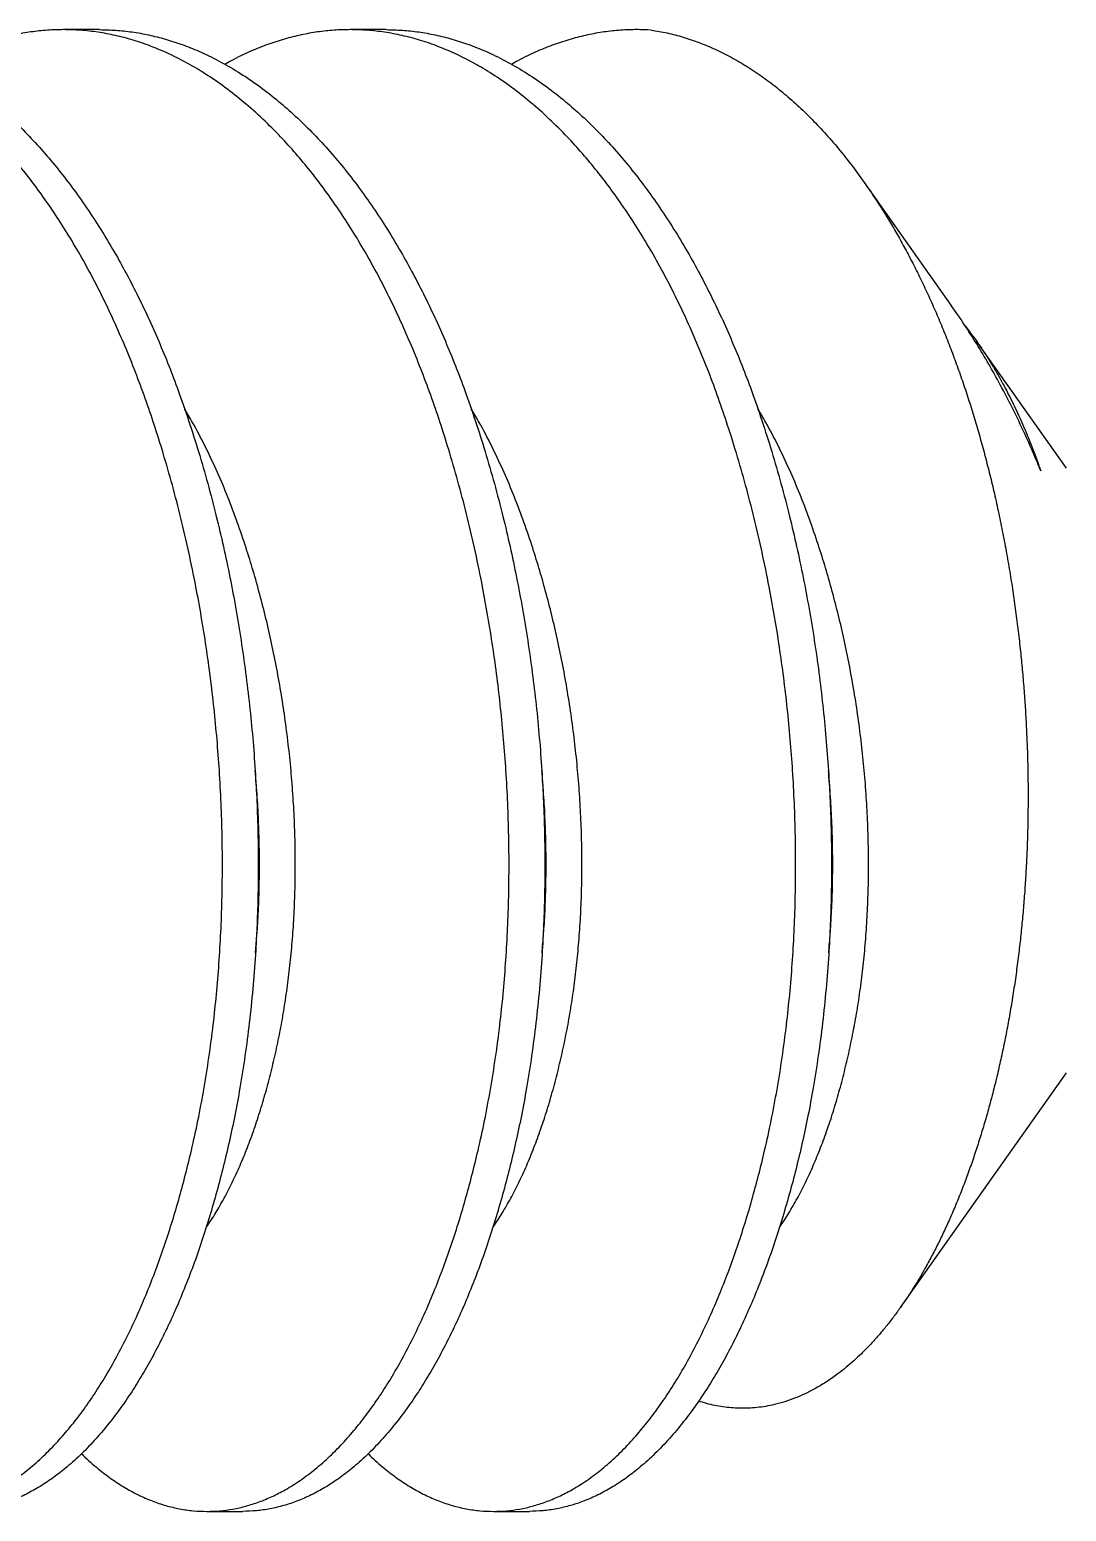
# Model space of a CAD drawing. Header units: inches. Extents: x 0.04 to 1.76, y 0.04 to 1.35.
# Drawn here: x 1.6554 to 1.6945, y 1.1986 to 1.2546 of the extents above; entities that cross this region are included whole.
import ezdxf

# ---------------------------------------------------------------- set-up
doc = ezdxf.new("R2010")
doc.units = ezdxf.units.IN
doc.header["$LTSCALE"] = 0.16341
doc.header["$MEASUREMENT"] = 0
doc.linetypes.add('SLD-Solid', pattern=[0])

msp = doc.modelspace()

# ---------------------------------------------------------------- linework, layer by layer
at = {"color": 7, "linetype": 'SLD-Solid', "lineweight": 25}
for p, q in [((1.6579943361, 1.2545854325), (1.6566412144, 1.2545854325)), ((1.6688193236, 1.2545854325), (1.6674661973, 1.2545854325)), ((1.678345307, 1.2545854325), (1.6782911893, 1.2545854325)), ((1.6901609907, 1.2441681978), (1.68685662, 1.2488412821)), ((1.694510629, 1.2380168916), (1.6911153288, 1.2428185707)), ((1.6882419382, 1.2062904212), (1.694510629, 1.2151556866)), ((1.6620537104, 1.1985871457), (1.6634068275, 1.1985871457)), ((1.6728786933, 1.1985871457), (1.6742318196, 1.1985871457))]:
    msp.add_line(p, q, dxfattribs=at)
at = {"color": 7, "linetype": 'SLD-Solid', "lineweight": 25, "flags": 128}
for points in [[(1.6788255101, 1.2545689561), (1.6784734883, 1.2545842592), (1.678345307, 1.2545854325)], [(1.6855251444, 1.2265862891), (1.6855251444, 1.2265862891)]]:
    msp.add_lwpolyline(points, dxfattribs=at)
at = {"color": 7, "linetype": 'SLD-Solid', "lineweight": 25}
for points, knots in [([(1.646492790056372, 1.200765991172068), (1.646513683821723, 1.200744387742527), (1.646706794057428, 1.200544718448809), (1.647079710873893, 1.200226126059066), (1.64760327106042, 1.199820462088023), (1.648114744213875, 1.19948700798017), (1.648630319556938, 1.199205695524935), (1.649149376121896, 1.198977340713152), (1.649670119057107, 1.198801313777408), (1.650191046857626, 1.198676976158089), (1.65071061400258, 1.198603341154418), (1.651220141682324, 1.198579508267601), (1.651720764426231, 1.198601752801866), (1.65221419251261, 1.198668135572974), (1.652708987674876, 1.198780180020373), (1.653203849891582, 1.198938754153852), (1.653697455669072, 1.199144506229217), (1.654219368206813, 1.199413781946544), (1.65476598674413, 1.199757118100269), (1.655332042409704, 1.200183711549452), (1.655888208923995, 1.200675821669721), (1.656411624161708, 1.201211119053202), (1.656903547465793, 1.201781543728519), (1.657365208404007, 1.202380156573654), (1.657813008251779, 1.203025838237221), (1.658245699398132, 1.203716631023493), (1.658662113312668, 1.204450322033298), (1.659061175774185, 1.2052244750197), (1.659441926357895, 1.2060364435106), (1.659797306322193, 1.206868884673602), (1.660128055549383, 1.207717565414395), (1.660434850048158, 1.208578496142384), (1.660722779696729, 1.209463003872218), (1.660991528377979, 1.210368340101662), (1.661240898749229, 1.211291732046439), (1.66148521921705, 1.212289056758275), (1.66172140346608, 1.213368279000973), (1.661941756257515, 1.214538425266759), (1.662134663413968, 1.215747346646036), (1.662292429747534, 1.21694650758026), (1.662417764060249, 1.218130255199342), (1.662513281127344, 1.219293252143433), (1.662582935386198, 1.220476711542244), (1.662626077086119, 1.221677528858828), (1.662642259743492, 1.222892432880226), (1.662631138345922, 1.22411802184134), (1.662592577471455, 1.225350790996746), (1.662527636459971, 1.226566642399338), (1.662438042206999, 1.227762149745965), (1.662325569989225, 1.228934117189933), (1.662189090219849, 1.230099912596013), (1.662029099497847, 1.231256515013492), (1.661846271993138, 1.23240099388874), (1.661629324400201, 1.23359647468516), (1.661374466589485, 1.234837147983025), (1.661077746946087, 1.236116510218381), (1.660754733999115, 1.237363346436617), (1.660419248103687, 1.238532475868765), (1.660076050439799, 1.239624050525537), (1.659728932495162, 1.240643486862334), (1.659360539930026, 1.24163892889676), (1.658967284904174, 1.242614726520011), (1.658548626662045, 1.243571214061969), (1.658104942745648, 1.244505114440438), (1.657636926722511, 1.245413228889486), (1.657153309619505, 1.246278168528667), (1.656656490209604, 1.247098376029299), (1.656148950775618, 1.247872698346439), (1.655623063361161, 1.248613078786563), (1.655080023462126, 1.249317222558159), (1.654521114457604, 1.249982995659453), (1.653914983599133, 1.250644154908659), (1.653259189435246, 1.251291381193164), (1.652551325020677, 1.251913739126983), (1.651830488529745, 1.252473194974761), (1.651124226820606, 1.252951335135932), (1.650437521916996, 1.253353804480466), (1.649774402290807, 1.25368735357422), (1.6491092575196, 1.253968012973277), (1.648444017030119, 1.254195933092641), (1.647780577833682, 1.254371559978263), (1.647120782694005, 1.254495639018434), (1.646466400884479, 1.254569165305829), (1.645827008115309, 1.254593094261854), (1.645198801534773, 1.254570763974939), (1.644577505323685, 1.254504452371307), (1.64395113703387, 1.254392654407119), (1.643321327222226, 1.254234256790795), (1.642689149744612, 1.254029441676277), (1.64201899842718, 1.253758630082615), (1.64147860327699, 1.253507087846355), (1.641160837442414, 1.253320953482438), (1.641080294028152, 1.25327377441046)], [0, 0, 0, 0, 0.001151956598664, 0.0106469373302893, 0.0187541854490157, 0.0265358709480915, 0.0340211666847983, 0.0412445480009172, 0.0482447211882861, 0.0550635000502607, 0.061744164256016, 0.0683302402277623, 0.0745872964276145, 0.0809279284474076, 0.0873892618597704, 0.0940087111510813, 0.1008224146981462, 0.1078643382282122, 0.1164973445457184, 0.1255326301210879, 0.1350042091739187, 0.1449367288553867, 0.1542074588035109, 0.1638623554089305, 0.17390047988667, 0.1843156007842684, 0.1950968247089461, 0.2062288650498501, 0.2176926275488639, 0.2294657031556499, 0.2409174448979899, 0.252602177917214, 0.2644948568377856, 0.2765692265926374, 0.2887983129307378, 0.3011546554792534, 0.3159257959630663, 0.3311403326735607, 0.3467906140322517, 0.3628464804982487, 0.3774967908649269, 0.3924154126692034, 0.4075724099865062, 0.4229355804803546, 0.4384707894825235, 0.4541422367280665, 0.4699128159624147, 0.485744473938408, 0.5008107918818682, 0.5158641253645639, 0.5308713695548949, 0.545799896746795, 0.5606178302004546, 0.5752943911361105, 0.5923700865574314, 0.6091630130148914, 0.6256310841796762, 0.6417361137621618, 0.6557810737467867, 0.6694886620347136, 0.6830121086394922, 0.6964622588935738, 0.7098104509434598, 0.7230283999066518, 0.7360884313831745, 0.7489640485511577, 0.7610061500895606, 0.7728392102627742, 0.7844452326162801, 0.7958084328886912, 0.8069154858660291, 0.8177559334915919, 0.8301793943301577, 0.8422155658061127, 0.8538645580294061, 0.8651330204621667, 0.8748837228055933, 0.8843554566011554, 0.8935657458518653, 0.902535509768827, 0.9112883347888607, 0.919849826313934, 0.9282468806259733, 0.9365067308026174, 0.9443532670200409, 0.952322462177421, 0.9604376952009811, 0.9687221921352553, 0.9771981391073814, 0.9858862197674332, 0.9964226108524614, 1, 1, 1, 1]), ([(1.647169348622544, 1.254585432456986), (1.647374090195875, 1.254581225287244), (1.647786773912019, 1.254572745180272), (1.648408075625648, 1.254503913972537), (1.649034423932881, 1.254392777295975), (1.649664312996873, 1.254234325800079), (1.650296182046878, 1.254029021451203), (1.650967603968667, 1.253760427810428), (1.651675313139362, 1.25341806160162), (1.652414276022237, 1.252992097438291), (1.653145857359375, 1.252500511237263), (1.653840310003565, 1.251965172835383), (1.654497894808493, 1.251394527050103), (1.655119224643525, 1.250796029158611), (1.655726656304742, 1.250150391940712), (1.656318466803498, 1.249459587119193), (1.656893017895975, 1.24872583692068), (1.657448780997194, 1.247951586948002), (1.657984356038867, 1.24713949137614), (1.658489763381275, 1.246306755559597), (1.658965449023085, 1.245457777539455), (1.659411964696004, 1.244596707951559), (1.659836547052333, 1.243712047499354), (1.660238644023207, 1.242806565977196), (1.660617795154176, 1.241883031921699), (1.660995774000357, 1.240885762449033), (1.661370283157741, 1.239806064563713), (1.661741722219754, 1.238636036099542), (1.66209039093334, 1.237427161999879), (1.662402810198805, 1.236227859136605), (1.662680776643784, 1.235043954055694), (1.662926199022432, 1.233880988315519), (1.663148402114033, 1.232697558386843), (1.663346337222018, 1.231496764108369), (1.663519111092087, 1.230281876756223), (1.663665989073551, 1.229056301493714), (1.663786320278225, 1.227823539260792), (1.663878128626107, 1.226607605150689), (1.663942625865165, 1.225412011190241), (1.663981225596411, 1.224240037613085), (1.663995013656684, 1.223074232401233), (1.663984121748259, 1.221917613713462), (1.663948806056719, 1.220773118591843), (1.663885984435233, 1.219577894957229), (1.663791072933183, 1.218337484737091), (1.663659298448869, 1.217058066673788), (1.663497015078228, 1.215811167904933), (1.663312151319807, 1.214641797646026), (1.663109840716163, 1.213549919782899), (1.662893451832539, 1.212530970775827), (1.662656450328169, 1.211536048726222), (1.662398945697285, 1.210560386241517), (1.662119896812675, 1.209604083254897), (1.661819600007762, 1.20867034837084), (1.661498346503616, 1.207762408425868), (1.661162102933618, 1.206897462539261), (1.660812685357843, 1.206077231970918), (1.660452130685081, 1.205303016585011), (1.660074959586299, 1.204562717757053), (1.659681971650024, 1.203858635915423), (1.659274088188813, 1.203192882412584), (1.65882862557527, 1.202532318961785), (1.65834281122728, 1.201885612876941), (1.657813414108901, 1.201263002747284), (1.657269919831331, 1.200703160531425), (1.656732822890097, 1.200224172592169), (1.656206821602191, 1.199820929828069), (1.655695940848531, 1.199486890998692), (1.655180214017542, 1.199205713657802), (1.654661194753234, 1.198977379670499), (1.654140443146839, 1.198801149196006), (1.653619518827168, 1.198677576989346), (1.653099950365819, 1.198601155005751), (1.652753722706257, 1.198591793205116), (1.652581844650763, 1.198587145719437)], [0, 0, 0, 0, 0.0090379511264639, 0.0182171856770822, 0.0275646988311615, 0.0371070450272311, 0.0468699763846969, 0.0568773143670742, 0.0690135468443216, 0.0815486432125627, 0.0945056809733174, 0.1079004030714353, 0.1202370286921436, 0.1329296829777753, 0.1459741654622749, 0.1593615631840269, 0.1730787443270132, 0.1871084794927858, 0.2014300057849145, 0.2160194454951825, 0.2301078471905019, 0.2443894485026588, 0.2588380752460647, 0.2734266041524128, 0.2881270272181302, 0.3029110738847395, 0.3205092037893665, 0.3385774828038207, 0.3571050504482421, 0.376052947939693, 0.3932904461690594, 0.4107940037343249, 0.4285269448377889, 0.4464501955899239, 0.464522804536608, 0.4827022714091263, 0.5009449041392878, 0.5192063192748537, 0.5365369248644644, 0.5538059802411571, 0.5709758110352465, 0.5880095894354547, 0.604871686081583, 0.621527935281789, 0.6408501976887914, 0.6597922933948945, 0.6783093226695882, 0.6963611028270317, 0.7120570796070812, 0.7273334328735455, 0.7423482508032192, 0.757209952962098, 0.7718815989341052, 0.7863268469111124, 0.8005103754602115, 0.8143982945002189, 0.8272933642627446, 0.8398678314808858, 0.8520993573949935, 0.863968760812916, 0.8754601119122919, 0.8865616472204005, 0.8991348012357137, 0.9111525985479613, 0.9226214057910073, 0.9335581509995022, 0.9428964004176926, 0.9518595974140837, 0.9604815167143662, 0.9688016933494943, 0.9768647700232164, 0.9847188439105999, 0.9924139642752211, 1, 1, 1, 1]), ([(1.65731777752967, 1.200765991172068), (1.657338669717632, 1.200744387693569), (1.657531772275673, 1.200544710811081), (1.657904700291496, 1.200226129560523), (1.658428257286888, 1.199820462874194), (1.658939727989522, 1.199487006954773), (1.659455303497086, 1.199205694423945), (1.659974362498216, 1.198977341640709), (1.660495105143364, 1.198801314506206), (1.661016032590062, 1.19867697501866), (1.661535600017906, 1.198603341647542), (1.662045127624855, 1.198579508058886), (1.662545750326891, 1.198601753352767), (1.663039178486281, 1.198668135174466), (1.663533973887921, 1.198780179234749), (1.664028833960894, 1.198938755197737), (1.664522438677594, 1.199144505971242), (1.665044351906149, 1.199413783144702), (1.665590973373161, 1.199757116845675), (1.666157030026383, 1.200183709808194), (1.666713191542957, 1.200675826591959), (1.667236616946468, 1.201211114055267), (1.667728533981184, 1.201781545908243), (1.668190196745958, 1.202380155923072), (1.668637994269827, 1.203025840101305), (1.669070694046156, 1.203716626804417), (1.669487093665033, 1.204450325197268), (1.669886160489096, 1.205224474128576), (1.670266905667246, 1.206036446329671), (1.670622304404042, 1.206868879774013), (1.670953031528482, 1.20771757026408), (1.671259849491156, 1.208578491524603), (1.671547755143133, 1.209463008129289), (1.671816527121153, 1.210368336394394), (1.672065878332144, 1.211291733855167), (1.672310200399826, 1.212289057695523), (1.672546401168086, 1.213368276620163), (1.672766735913326, 1.214538426520922), (1.672959644212268, 1.215747347247668), (1.673117424727892, 1.216946506829049), (1.673242754530404, 1.218130255338475), (1.673338276729493, 1.219293251747503), (1.673407914519407, 1.220476711923747), (1.673451062106807, 1.221677528822247), (1.673467237869098, 1.222892432792682), (1.673456138333663, 1.224118022162202), (1.673417551727735, 1.225350790371819), (1.673352636366027, 1.226566643263923), (1.673263020382511, 1.227762149174865), (1.673150555197944, 1.228934117432591), (1.673014068630234, 1.230099911555605), (1.672854098110801, 1.231256516898801), (1.672671250700158, 1.232400992741575), (1.672454309251022, 1.23359647503497), (1.672199446339516, 1.234837146595803), (1.671902740795517, 1.236116511255158), (1.671579729536927, 1.237363348404802), (1.671244224513538, 1.2385324720175), (1.670901048500938, 1.239624054474908), (1.670553911881307, 1.240643484658151), (1.670185523722434, 1.241638929179386), (1.669792267986646, 1.242614726652928), (1.669373608173683, 1.243571212659631), (1.668929932184118, 1.244505116918007), (1.668461908689904, 1.245413227679121), (1.667978291880386, 1.246278167167205), (1.667481478738015, 1.247098377651814), (1.6669739370176, 1.247872696392835), (1.666448056591699, 1.248613081916701), (1.665905010138191, 1.249317220767841), (1.665346102498519, 1.249982996150869), (1.664739970836508, 1.250644153132451), (1.664084181402869, 1.251291384344709), (1.663376312668011, 1.251913737699069), (1.662655476524269, 1.252473193345694), (1.661949217708022, 1.252951338221176), (1.6612625108402, 1.253353801540649), (1.660599392494529, 1.253687356059368), (1.65993424481443, 1.253968012847118), (1.659269002531345, 1.254195931537571), (1.658605563989936, 1.254371560768244), (1.657945770131997, 1.254495638884082), (1.657291388366956, 1.254569165341035), (1.656651995586476, 1.25459309425268), (1.656023789008024, 1.254570763978557), (1.655402492799363, 1.254504452365802), (1.654776124497424, 1.254392654425955), (1.654146314733243, 1.254234256718845), (1.653514137072046, 1.254029441954253), (1.652843985234079, 1.253758628405525), (1.65230358744275, 1.253507091071404), (1.651985823326085, 1.253320953595206), (1.651905281501451, 1.25327377441046)], [0, 0, 0, 0, 0.00115191575326, 0.0106469403300352, 0.0187541885139742, 0.0265358250196054, 0.0340211208165218, 0.041244555818033, 0.0482447290617095, 0.0550634510093134, 0.0617441732525791, 0.0683302492773021, 0.0745872470249632, 0.0809279371354454, 0.0873892705997815, 0.0940086641628612, 0.1008223677647336, 0.107864291351443, 0.1164973473800128, 0.1255326330280598, 0.1350041682365113, 0.1449367700098178, 0.1542074617381066, 0.1638623584211877, 0.1739004829796711, 0.1843156350885564, 0.1950968012135854, 0.2062288416440327, 0.217692604235258, 0.2294657259786096, 0.2409174252404577, 0.2526021977094044, 0.2644948404374212, 0.2765692436514167, 0.2887982995235913, 0.301154642171498, 0.3159258077774921, 0.3311403228934332, 0.346790604378011, 0.3628464862756868, 0.3774967967602083, 0.3924154186844863, 0.4075724092307187, 0.4229355798481444, 0.4384707889752744, 0.4541422352917022, 0.4699128183108329, 0.4857444701710331, 0.500810796988331, 0.5158641305921118, 0.530871374903157, 0.5457998861640636, 0.5606178382192782, 0.5752943992729885, 0.5923700948316619, 0.6091629949490568, 0.6256310662463064, 0.641736128286273, 0.6557810532488659, 0.6694886794569733, 0.6830121261705311, 0.6964622765328021, 0.7098104686900576, 0.7230283926147665, 0.7360884510412717, 0.7489640683128228, 0.7610061395896782, 0.7728391998580738, 0.7844451883723037, 0.7958084245215427, 0.8069154775882228, 0.8177559253009835, 0.8301793445244561, 0.8422155601119706, 0.8538645524289654, 0.8651329664277683, 0.8748837193952915, 0.884355400932245, 0.8935657442271633, 0.902535563627488, 0.9112883320995003, 0.9198498236934398, 0.9282468780730228, 0.936506728316107, 0.9443532645966459, 0.9523224598181281, 0.9604376929069651, 0.9687221899078776, 0.977198136948182, 0.9858862176781183, 0.9964226615873784, 1, 1, 1, 1]), ([(1.657994336095842, 1.254585432456986), (1.658199077652661, 1.254581225165824), (1.658611762854965, 1.25457274478289), (1.659233063329452, 1.254503915402083), (1.659859411058041, 1.254392775485748), (1.66048930037568, 1.254234325792898), (1.661121171718293, 1.254029023277449), (1.661792592551751, 1.25376042663806), (1.662500301231141, 1.253418060154784), (1.663239266145918, 1.252992101584287), (1.663970841314306, 1.252500508175174), (1.664665293274266, 1.251965171624348), (1.665322882180392, 1.251394528638815), (1.665944211594711, 1.250796028675248), (1.666551644477983, 1.250150393824011), (1.667143448435564, 1.249459583637926), (1.667718007410279, 1.248725840703162), (1.668273761091041, 1.247951581935657), (1.668809351403543, 1.24713949642079), (1.669314747427002, 1.246306751788272), (1.669790445348909, 1.245457782251724), (1.670236942213743, 1.244596702216525), (1.670661544424417, 1.24371205283734), (1.67106362358017, 1.242806563093703), (1.671442779102277, 1.241883032398763), (1.671820756406126, 1.240885762252235), (1.67219526684241, 1.239806064814779), (1.672566702650223, 1.238636034483027), (1.672915384694108, 1.237427163452743), (1.673227805999926, 1.236227860658176), (1.673505752863917, 1.235043951247122), (1.67375119809078, 1.233880990962081), (1.673973380790168, 1.232697556983091), (1.674171320989337, 1.231496764311964), (1.674344094848117, 1.23028187680115), (1.674490967616224, 1.229056300810607), (1.674611319926798, 1.227823540412388), (1.674703104008264, 1.226607604246741), (1.674767622267971, 1.225412011616323), (1.674806216490658, 1.224240037544079), (1.674820006039611, 1.223074232417455), (1.674809113650423, 1.221917613716789), (1.674773798403588, 1.220773118563012), (1.674710975426532, 1.219577895075191), (1.674616069590814, 1.21833748390748), (1.674484273840673, 1.21705806830343), (1.674322014472162, 1.215811165998128), (1.674137130632139, 1.21464179865834), (1.673934824303, 1.21354991970144), (1.673718435267116, 1.21253097061087), (1.673481430608479, 1.211536050208351), (1.67322393945607, 1.210560385063469), (1.672944892035567, 1.209604081153702), (1.672644576576265, 1.208670352662807), (1.672323345572621, 1.207762403507894), (1.671987079186963, 1.206897467745184), (1.671637682940885, 1.206077226824849), (1.671277110319239, 1.205303019513694), (1.670899944199534, 1.204562716843586), (1.670506952248903, 1.203858639175826), (1.670099082453657, 1.203192878124597), (1.6696536115835, 1.202532320910149), (1.669167798931342, 1.201885612838739), (1.668638401867309, 1.201263000908708), (1.668094902750779, 1.20070316370149), (1.6675578102273, 1.200224171086274), (1.667031809011018, 1.199820929792125), (1.666520929037546, 1.19948689255831), (1.666005204249772, 1.199205711146351), (1.665486183184256, 1.198977380925524), (1.664965430714965, 1.198801148988354), (1.664444506276246, 1.198677577045247), (1.663924936331001, 1.198601154760969), (1.663578707130256, 1.198591793137801), (1.663406827540922, 1.198587145719437)], [0, 0, 0, 0, 0.00903795061524, 0.0182172517196795, 0.0275646315324254, 0.0371070426153966, 0.0468700375815424, 0.0568773123548885, 0.0690135441456604, 0.0815486982763247, 0.0945056232576061, 0.1079003445980634, 0.1202370204979082, 0.1329296740655909, 0.1459741558122409, 0.1593615088618625, 0.1730787308437672, 0.1871084258548074, 0.2014300256608837, 0.2160194295251919, 0.2301078634147469, 0.2443894017807997, 0.258838086112489, 0.2734265594130622, 0.288126981647263, 0.3029110274776256, 0.3205091563868298, 0.3385774343792676, 0.3571050383888398, 0.3760529348085195, 0.3932904012144167, 0.4107939856581376, 0.428526900855191, 0.4464501505935131, 0.4645227585179359, 0.4827022243621485, 0.5009448691685506, 0.5192062731164604, 0.5365368849909756, 0.5538059393908594, 0.5709757692137524, 0.5880095466504598, 0.6048716423427984, 0.6215278906008582, 0.6408501519149138, 0.6597922603957614, 0.6783092711852065, 0.6963610714147681, 0.7120570473069886, 0.7273333997093592, 0.7423482167897327, 0.7572098836395834, 0.7718815287817018, 0.786326817290985, 0.8005102999895591, 0.814398267182384, 0.8272932832873721, 0.839867806811366, 0.8520993320336081, 0.8639687347801482, 0.8754600146690866, 0.8865615871084659, 0.8991347404125896, 0.911152537045061, 0.9226213906981796, 0.9335580848734425, 0.9428963337634227, 0.9518595302528184, 0.9604813898013156, 0.9688016277358515, 0.9768647039534927, 0.9847187773966176, 0.9924138973259713, 1, 1, 1, 1]), ([(1.668142760419828, 1.200765991172068), (1.668163654184792, 1.200744387741942), (1.668356764416918, 1.200544718442825), (1.668729681401918, 1.2002261263073), (1.669253241950954, 1.199820460572871), (1.669764718456684, 1.199487009189599), (1.670280293407481, 1.199205696579271), (1.670799347594076, 1.198977339797486), (1.67132009080459, 1.19880131304556), (1.671841018962727, 1.198676977298305), (1.672360585823802, 1.198603340661089), (1.67287011357661, 1.198579508476363), (1.673370736362283, 1.198601752250973), (1.673864164375814, 1.198668135971381), (1.674358959298132, 1.198780180806423), (1.674853823660798, 1.198938753108284), (1.675347430490366, 1.199144506493788), (1.675869342373655, 1.199413780720421), (1.676415957811546, 1.199757119488245), (1.676982013187976, 1.200183712760061), (1.677538183509422, 1.200675820292496), (1.678061599293537, 1.201211117622931), (1.678553517436358, 1.201781545358036), (1.67901517932556, 1.202380156164136), (1.679462977840914, 1.203025839698176), (1.679895675209335, 1.203716629517933), (1.680312087903199, 1.204450322258165), (1.680711150820289, 1.205224474956734), (1.681091901277895, 1.206036443527917), (1.681447281271091, 1.206868884670167), (1.68177803051234, 1.207717565411293), (1.682084824924701, 1.208578496158802), (1.68237275491346, 1.209463003808141), (1.682641502293825, 1.21036834034637), (1.682890877423008, 1.21129173041406), (1.683135177979821, 1.212289059775388), (1.683371386653672, 1.21336827606425), (1.683591714427791, 1.214538427724251), (1.683784642972229, 1.215747345370809), (1.683942403551521, 1.216946507775122), (1.684067739306935, 1.218130255148163), (1.684163255991523, 1.219293252157492), (1.684232910355325, 1.220476711538391), (1.684276052026686, 1.221677528859898), (1.684292234691294, 1.222892432879862), (1.684281113293829, 1.224118021841711), (1.684242552411538, 1.225350790995618), (1.684177611430896, 1.226566642403409), (1.684088017067618, 1.227762149731613), (1.683975545256529, 1.228934117243456), (1.683839063976089, 1.230099912397355), (1.68367907878159, 1.231256516225993), (1.683496230633899, 1.232400991591989), (1.683279307444621, 1.233596477415482), (1.683024424817088, 1.234837145052299), (1.682727725966755, 1.236116511823365), (1.682404708082214, 1.237363346274507), (1.682069222405839, 1.238532475622308), (1.681726027888258, 1.239624052416251), (1.681378896431832, 1.240643485233639), (1.681010504116998, 1.241638926984751), (1.680617261590588, 1.242614728429019), (1.68019860235979, 1.243571215204513), (1.679754911293002, 1.244505112019562), (1.679286902612053, 1.245413230127963), (1.678803284977545, 1.246278169728928), (1.67830646030189, 1.247098374975785), (1.677798920479473, 1.247872696744745), (1.677273039333339, 1.24861308182528), (1.676729993066822, 1.249317220791532), (1.676171085378773, 1.249982996144738), (1.675564953729777, 1.250644153134499), (1.674909164291958, 1.251291384343475), (1.674201295559207, 1.251913737701743), (1.673480459411448, 1.25247319333663), (1.672774200608126, 1.252951338251853), (1.672087493699138, 1.253353801444264), (1.671424375496716, 1.253687356405249), (1.670759229969024, 1.253968010483224), (1.670093989574532, 1.254195935158968), (1.669430550865554, 1.254371558412362), (1.668770756255933, 1.254495639686974), (1.66811637428747, 1.254569165325412), (1.667476981525286, 1.254593094376015), (1.666848773474427, 1.254570763470036), (1.666227478621546, 1.254504453228503), (1.665601110528458, 1.254392653867225), (1.664971300908774, 1.254234256012432), (1.664339121306669, 1.254029442671768), (1.663668968841894, 1.253758629927511), (1.663128573636494, 1.253507087858318), (1.662810807805071, 1.253320953484857), (1.662730264391609, 1.25327377441046)], [0, 0, 0, 0, 0.0011519565333156, 0.0106469367263077, 0.0187541843851246, 0.0265359184989263, 0.0340212138110057, 0.0412445410901461, 0.0482447138804078, 0.0550635493248079, 0.0617441551678221, 0.0683302307659522, 0.0745873451133712, 0.0809279187337984, 0.0873892517796214, 0.0940087564769436, 0.1008224596374794, 0.1078643827680697, 0.1164973389543343, 0.1255326240171484, 0.135004246453395, 0.1449367655714093, 0.1542074566992175, 0.1638623527569322, 0.1739004766652271, 0.1843156280995028, 0.1950968514125811, 0.2062288911219846, 0.2176926529706798, 0.2294657279096005, 0.2409174690023039, 0.2526022013586742, 0.2644948796045956, 0.2765692486744903, 0.2887983343188567, 0.3011546482792758, 0.3159258129285131, 0.3311403270589807, 0.3467906260091589, 0.3628464915643356, 0.3774968010999282, 0.3924154220578983, 0.4075724185153719, 0.4229355881376954, 0.4384707962585799, 0.4541422426151101, 0.4699128209548218, 0.4857444780327137, 0.5008107951214888, 0.5158641277502363, 0.5308713710892332, 0.5457998974342649, 0.5606178485296923, 0.5752943877142802, 0.5923701057470685, 0.6091630047767548, 0.6256310750073356, 0.641736103676212, 0.6557810628640918, 0.6694886881843299, 0.6830121340219479, 0.6964622397158292, 0.7098104310084965, 0.7230284043668724, 0.7360884082578013, 0.7489640246953738, 0.7610061559092675, 0.7728392154112129, 0.7844452031737006, 0.7958084385869207, 0.8069154909341757, 0.8177559379447795, 0.8301793563635632, 0.8422155711714688, 0.853864562733936, 0.8651329760028619, 0.87488372833881, 0.8843554092622643, 0.8935657519606108, 0.9025354599575647, 0.9112883410995153, 0.9198497745828131, 0.9282468284185027, 0.9365067366461608, 0.944353213894936, 0.9523224668314678, 0.9604376417422873, 0.9687221382065968, 0.9771981404008897, 0.9858862205680823, 0.9964226110554001, 0.9999999999999999, 0.9999999999999999, 0.9999999999999999, 0.9999999999999999]), ([(1.668819323569141, 1.254585432456986), (1.669024063609189, 1.254581225186243), (1.669436747305179, 1.254572744812596), (1.670058049048261, 1.254503914230347), (1.670684397575983, 1.254392778100659), (1.671314285871232, 1.254234323976427), (1.671946154679116, 1.254029023543274), (1.672617575371971, 1.253760426477937), (1.673325284362889, 1.253418060541581), (1.674064250315991, 1.252992098897843), (1.674795831975435, 1.252500510799862), (1.675490284884927, 1.25196517452853), (1.676147865192607, 1.251394525334969), (1.676769195538484, 1.250796029668851), (1.677376626016785, 1.250150390082678), (1.677968442796395, 1.249459590466401), (1.678542987044173, 1.248725833666733), (1.679098756535171, 1.24795158855106), (1.679634331719004, 1.24713949267673), (1.680139732073043, 1.246306752825533), (1.680615425368319, 1.245457779170785), (1.681061938548762, 1.244596707408119), (1.68148652410545, 1.243712049825681), (1.681888608388264, 1.242806563916721), (1.682267758484361, 1.2418830299138), (1.682645754644466, 1.240885766707172), (1.683020242453668, 1.23980606033199), (1.683391701208562, 1.238636038393037), (1.68374036462495, 1.237427161597584), (1.684052785665115, 1.236227859275499), (1.684330750739081, 1.235043953882511), (1.684576176842601, 1.233880989442296), (1.684798365561971, 1.23269755733492), (1.684996300703597, 1.231496763387596), (1.685169089056182, 1.230281877609062), (1.685315963192579, 1.229056301378959), (1.685436295447536, 1.227823539291675), (1.68552810351638, 1.226607605142876), (1.685592600826438, 1.225412011192285), (1.685631200539198, 1.224240037612524), (1.685644988603944, 1.223074232401446), (1.685634096695957, 1.221917613713167), (1.685598780998342, 1.220773118592797), (1.685535959401643, 1.219577894953513), (1.685441047793148, 1.218337484753308), (1.685309273707223, 1.217058066615436), (1.685146988902029, 1.215811168115087), (1.684962130031502, 1.214641796374203), (1.684759803275325, 1.213549920966702), (1.684543419286055, 1.212530970396908), (1.68430641290851, 1.211536050362706), (1.684048923578527, 1.210560384662575), (1.683769870927208, 1.209604083475192), (1.683469575191951, 1.208670348302746), (1.683148321314448, 1.207762408481986), (1.682812078175641, 1.206897462389332), (1.682462659342427, 1.206077232469729), (1.682102108493241, 1.20530301353516), (1.681724921596098, 1.204562723026158), (1.681331948620526, 1.203858633149604), (1.680924063078703, 1.203192881311953), (1.680478595292399, 1.202532320486071), (1.679992782205163, 1.20188561234614), (1.679463383969216, 1.201263004741041), (1.678919894826735, 1.200703157277449), (1.678382793293789, 1.200224174267389), (1.677856792292558, 1.199820929364211), (1.677345911828891, 1.199486892666314), (1.676830187164996, 1.199205711119068), (1.676311166067985, 1.198977380932116), (1.675790413606904, 1.198801148987969), (1.675269489165481, 1.198677577040637), (1.674749922249427, 1.198601155224404), (1.674403696123006, 1.198591793263761), (1.67423181959736, 1.198587145719437)], [0, 0, 0, 0, 0.0090378843634701, 0.0182171866439761, 0.0275647004669393, 0.0371069819191987, 0.0468699781361949, 0.0568772541916887, 0.0690134875373738, 0.0815486432740618, 0.0945056819619889, 0.1079004050185988, 0.1202369805452892, 0.1329296357391747, 0.1459741191571041, 0.1593615617519093, 0.1730787022618433, 0.1871084777929194, 0.2014300051098599, 0.2160194108433855, 0.2301078465379728, 0.2443894488720846, 0.2588380766493972, 0.2734265518190683, 0.2881269759367103, 0.3029110715031176, 0.3205091583573386, 0.3385774794966193, 0.3571050484668262, 0.3760529473141401, 0.3932904467769777, 0.4107940055947529, 0.4285269230637752, 0.4464501750984522, 0.4645228043388892, 0.4827022725122836, 0.5009449065478413, 0.519206322990148, 0.5365369298198917, 0.5538059864323138, 0.5709758184550324, 0.5880095980741341, 0.604871695926871, 0.6215279463189554, 0.6408502101086094, 0.6597923071701606, 0.6783093377698854, 0.6963611192190681, 0.7120571217407885, 0.7273334761003895, 0.742348295104485, 0.7572099638584358, 0.7718816108803084, 0.7863268598909806, 0.8005103894550166, 0.8143983094888081, 0.8272933801740718, 0.8398678482920098, 0.852099436394625, 0.863968774835865, 0.8754601267575326, 0.8865617006192628, 0.8991348555342785, 0.911152653706489, 0.9226214147116155, 0.9335582111175109, 0.9428964612039226, 0.9518596588416971, 0.9604815194948404, 0.9688017584953783, 0.9768648357460734, 0.9847189101954746, 0.9924140311107389, 1, 1, 1, 1]), ([(1.678825510138494, 1.254568956068137), (1.678647433610114, 1.254576741158576), (1.67826478801935, 1.254593469531245), (1.677673728645275, 1.254570274258401), (1.677052474090782, 1.254504586319538), (1.676426093742325, 1.254392617769326), (1.675796287103624, 1.254234267731197), (1.675164110477823, 1.254029438383139), (1.674493959530572, 1.253758627865118), (1.673953559080496, 1.253507094208844), (1.673635796682802, 1.253320953690244), (1.673555256448048, 1.25327377441046)], [0, 0, 0, 0, 0.0971283949718065, 0.2087066297399094, 0.3220274090333983, 0.4374264882705072, 0.5552316731162661, 0.675758477051231, 0.7993026048639743, 0.9491311261612884, 1, 1, 1, 1]), ([(1.678825510138494, 1.254568956068137), (1.679028424402941, 1.254535569141056), (1.67943730615597, 1.254468292918213), (1.680045309246856, 1.254307782684873), (1.680652941309735, 1.254102848635456), (1.68126021341803, 1.253848159350007), (1.681864993652681, 1.253545100386419), (1.682467231599936, 1.253192501269211), (1.683064109725618, 1.252791384836699), (1.683647451859106, 1.252347238319049), (1.684215699107614, 1.251863104354338), (1.684769575884935, 1.251339991427642), (1.685314267058662, 1.250773024287527), (1.68585023986898, 1.250160897857398), (1.68637531593522, 1.249505180764444), (1.686889347239468, 1.248805068528215), (1.687389774501739, 1.248063159356301), (1.687814553830818, 1.247378568642626), (1.688170592116721, 1.24676499429053), (1.688464175602775, 1.24623187722816), (1.688750466123972, 1.245684013864112), (1.689034593077644, 1.245111035161922), (1.689315367143573, 1.244513202685612), (1.689592259637292, 1.243889642435518), (1.68985999746279, 1.243251393106646), (1.690115054034069, 1.242607269808049), (1.690357397110755, 1.241958922014744), (1.690587546987242, 1.241306567647171), (1.690808343889218, 1.240642519736414), (1.691017766130578, 1.239972879540678), (1.69121596056379, 1.239298970290141), (1.691403483192764, 1.23862064359686), (1.691581819107727, 1.237932709029649), (1.691754049855501, 1.237222273366587), (1.691919096059513, 1.236490301546177), (1.692076372253088, 1.235736150491687), (1.692222623968274, 1.234973766628817), (1.692356057224494, 1.234213324646433), (1.692476835505123, 1.233456636006623), (1.692585487655669, 1.232703665806396), (1.692683373586613, 1.231945648181206), (1.692768156505072, 1.231202507799172), (1.692840636175816, 1.230475939587371), (1.692901740215946, 1.229765972551927), (1.692953298751226, 1.229053906624588), (1.692996046782654, 1.228326898111211), (1.693029222609926, 1.227586187241694), (1.693052213167881, 1.226831512392746), (1.693064297226637, 1.226076897465081), (1.693065466035748, 1.225332369895135), (1.693056141297451, 1.224599341537486), (1.693036779548572, 1.223877589040941), (1.693007262131529, 1.22315824241635), (1.692967885132435, 1.222447987538996), (1.692919025550846, 1.221748052058268), (1.692860965992807, 1.221058199393295), (1.692793277010437, 1.22037278739926), (1.692714573628312, 1.219679722668726), (1.692624282326944, 1.218980502604206), (1.692521740957239, 1.218275191720423), (1.692408615528007, 1.217577186630753), (1.692286489106846, 1.216895594267939), (1.692156046237072, 1.216231509479983), (1.692017730669135, 1.215584519202508), (1.691869879314506, 1.214946513599773), (1.691713911459479, 1.214323178135469), (1.691550367333075, 1.21371563721798), (1.691379802582282, 1.213123694756813), (1.691201079589295, 1.212542769910817), (1.691010808443892, 1.211962885474355), (1.690808758708191, 1.211385760330837), (1.690594246823209, 1.210811834123494), (1.690371182467065, 1.210252580409185), (1.690142537653052, 1.20971499218824), (1.689909168665391, 1.209199824061978), (1.689671475279839, 1.208706450151611), (1.689426588291908, 1.208228722694823), (1.689180833789156, 1.20777828495144), (1.688935432919187, 1.207355072674609), (1.68869112226564, 1.206957915475281), (1.688441373961068, 1.206575626106491), (1.688181714004902, 1.206201896477144), (1.687912144077038, 1.205838187025962), (1.687632049428853, 1.205485304522025), (1.687346698916278, 1.205150406924295), (1.687059788236077, 1.204837651108499), (1.686772206794825, 1.204547058542923), (1.686484237932392, 1.204277869757008), (1.686192237611445, 1.204026505941441), (1.685859760888595, 1.2037643161309), (1.685484115575253, 1.20349940806885), (1.685074768038204, 1.203249772212687), (1.68467383532809, 1.20304097144755), (1.684282347897045, 1.20286945823679), (1.683886937160102, 1.202728493602332), (1.683511312633408, 1.202624838067398), (1.683157856664922, 1.202553021759067), (1.682826967542575, 1.202507252454015), (1.682494778386742, 1.202482765347699), (1.682169265732312, 1.202479778699312), (1.681851283522658, 1.202496433557121), (1.681540837709006, 1.202531398348062), (1.68123110930909, 1.202586467793737), (1.680923572391644, 1.202659297847185), (1.680722746571313, 1.202723962895228), (1.680622568558571, 1.202756219783292)], [0, 0, 0, 0, 0.0096700993030461, 0.0194857033130036, 0.0295427383979212, 0.0398194754986221, 0.0504393081586244, 0.0613449720333394, 0.0726289416416423, 0.0842511551276594, 0.0958190931529996, 0.1077335916780211, 0.1200786133036711, 0.1327936241936258, 0.1459978871998426, 0.1595869716748744, 0.1736441752862371, 0.1880890270837542, 0.1974811829117066, 0.2070156572305048, 0.216719194544237, 0.2265606667827604, 0.2371020139847668, 0.2477898097379011, 0.2586565157018976, 0.2696617059891623, 0.2803802774305754, 0.2912179170965465, 0.302204487752343, 0.3133009227538998, 0.3242247347980967, 0.3352503583886585, 0.3464089834538045, 0.3576576387834512, 0.3696402145501778, 0.381708244478984, 0.3938991471571047, 0.4061597219548686, 0.4180290070543936, 0.4299475374526289, 0.4419494775505778, 0.4539854410381714, 0.4651347644687046, 0.4763001712936727, 0.4875089476123614, 0.498721237757995, 0.5105609971457968, 0.5223901113547508, 0.5342408719104638, 0.5460658735073061, 0.5574159136866987, 0.5687285326124785, 0.5800324757554698, 0.5912855728101665, 0.6021932789304871, 0.6130406211588635, 0.6238539527885022, 0.6345948401959294, 0.6458548752712395, 0.6570211380909178, 0.668124247371369, 0.6791201495192779, 0.6895964140761467, 0.6999623086132921, 0.7102447211414816, 0.7204058801705474, 0.7301901682610124, 0.7398430013892994, 0.7493858975563369, 0.7587828886818823, 0.7685535587368474, 0.7781511037579152, 0.7876059476364637, 0.7968775053955885, 0.8056324659253935, 0.8142109244392369, 0.8226395063393807, 0.8308857554181893, 0.8383481656181845, 0.8456525637933255, 0.8528199778933532, 0.8598283895471199, 0.8670591997937123, 0.8741147401308271, 0.8810200382917557, 0.8877540202816138, 0.8940773242588105, 0.9002495126061129, 0.9062943521031651, 0.9121981573122766, 0.9201638206574412, 0.9279039250557519, 0.9347369505122997, 0.9414156311806264, 0.9479959001106436, 0.9544693326619564, 0.9597302694799628, 0.9649536600560344, 0.9701739189211878, 0.9753900899344383, 0.980257660896815, 0.9851458548345831, 0.9900774788770073, 0.9950503453896052, 1, 1, 1, 1]), ([(1.693547097118871, 1.23790819780362), (1.693460220933698, 1.238118130857363), (1.693286980875472, 1.238536758981768), (1.69295086893827, 1.239295168634348), (1.692533868691208, 1.240175529104701), (1.692053576219018, 1.241105295231601), (1.691583888152696, 1.241947430534775), (1.691130843919784, 1.242708613130005), (1.690657348067709, 1.243445751800693), (1.690333673809542, 1.243931956955301), (1.690162081625218, 1.244166552182342), (1.690160917347436, 1.244168143944878)], [0, 0, 0, 0, 0.0955626882543902, 0.1905618397566561, 0.3489007108800258, 0.5052342515273094, 0.6306466104197543, 0.7544517706891967, 0.8777440182724543, 0.9991704754866779, 1, 1, 1, 1]), ([(1.690699197992068, 1.243375655994333), (1.690848271314658, 1.243180042161241), (1.691153895848003, 1.242779002019279), (1.691562401458807, 1.242157876108698), (1.691943997797743, 1.241519678663028), (1.692295807619651, 1.240869652868789), (1.692634423659252, 1.240181567407069), (1.692957553763391, 1.239455927927355), (1.693266370449328, 1.238694832278681), (1.69345277271622, 1.238172507664474), (1.693547097118871, 1.23790819780362)], [0, 0, 0, 0, 0.1191220662664454, 0.244219591279583, 0.3598985977097491, 0.4792959436798493, 0.6021921113150734, 0.73134364136799, 0.8640528842866078, 0.9999999999999999, 0.9999999999999999, 0.9999999999999999, 0.9999999999999999]), ([(1.662024323313919, 1.209321699817032), (1.662072013244494, 1.209388662546613), (1.662241889063321, 1.209627189807633), (1.662507384048259, 1.210066607007059), (1.662827128093609, 1.210643707248796), (1.663129396948292, 1.211260685813792), (1.663415842053865, 1.211912998959283), (1.663684687653158, 1.212597703227586), (1.663935538772201, 1.213311469165234), (1.664167808557383, 1.214051053701265), (1.664381350862453, 1.214813589607449), (1.664575859924798, 1.215595713185497), (1.664750622274594, 1.216390644142329), (1.664906860359535, 1.21720130860155), (1.665041396327426, 1.218032170124832), (1.66515579708802, 1.218890551962301), (1.665249486137337, 1.21978086464225), (1.665321060818129, 1.220700926953422), (1.665369137454598, 1.221648230943404), (1.665392549929789, 1.222613684190717), (1.665390828605652, 1.223593931016823), (1.665363620747138, 1.224585436768569), (1.665310797663239, 1.225584526389793), (1.66523247532033, 1.226586699023408), (1.665128945440686, 1.227588143343367), (1.665000739715691, 1.228585064157812), (1.664848398436691, 1.229574442272408), (1.664672705050178, 1.230552622361872), (1.664475814369561, 1.231510478909053), (1.664259227857154, 1.232444966228267), (1.664024663946908, 1.233353356207152), (1.663772001418943, 1.234238642360732), (1.663486216350287, 1.23515083032587), (1.663164277485024, 1.236084343506546), (1.662800455027097, 1.237040271140369), (1.662406337125865, 1.237967651849788), (1.661977908650391, 1.238868665203509), (1.661580448057345, 1.239634154382071), (1.661309342507388, 1.240088557898319), (1.661206727775834, 1.240260551776144)], [0, 0, 0, 0, 0.0076507594533725, 0.0272526927823874, 0.0477322494584971, 0.0690546034671152, 0.0911726242754644, 0.1140288835396093, 0.137505356775548, 0.1615784648405653, 0.1861706049867023, 0.2112004590858905, 0.2365847451136746, 0.2619200544772177, 0.2880345593201473, 0.3149159577355531, 0.3425132544997603, 0.3713507171515187, 0.4008021561284248, 0.4307899073291094, 0.4612297988808186, 0.4920320830179688, 0.5231025094896319, 0.554343565553515, 0.5855874373531218, 0.6168025475070483, 0.6478900118234039, 0.6787529304898566, 0.7092974808315844, 0.7389003070076627, 0.7680300949053211, 0.7966132578426932, 0.8245823881803316, 0.8569949983980847, 0.88851023393298, 0.9197677184820597, 0.9507555363805721, 0.9813607378541083, 1, 1, 1, 1]), ([(1.672849315370357, 1.209321699817032), (1.672897001909798, 1.209388662781356), (1.673066868257532, 1.209627194541401), (1.673332368735471, 1.210066605764525), (1.673652110259086, 1.210643707684632), (1.673954380884967, 1.211260685366921), (1.674240821788021, 1.211913001382707), (1.674509684925411, 1.212597699006823), (1.674760517857775, 1.213311471594591), (1.674992793331305, 1.214051053110301), (1.67520633056598, 1.214813591197473), (1.675400855056507, 1.215595711642623), (1.675575613662358, 1.216390644336198), (1.675731851848161, 1.217201308648776), (1.675866391425775, 1.218032169317633), (1.675980776699814, 1.218890552811525), (1.676074469767269, 1.219780864519823), (1.67614604431041, 1.22070092696899), (1.676194117077432, 1.221648231085039), (1.676217545610092, 1.222613684047708), (1.676215818860167, 1.223593930992423), (1.676188616369837, 1.224585437099778), (1.676135777103321, 1.225584526048311), (1.676057459221664, 1.22658669908732), (1.675953927757723, 1.22758814326904), (1.675825723884294, 1.2285850643906), (1.675673376900742, 1.229574440887787), (1.67549770458888, 1.230552625037669), (1.675300789175124, 1.231510475784106), (1.675084227739132, 1.232444969629932), (1.674849640097047, 1.233353352773875), (1.674596996713657, 1.234238644088655), (1.67431120915525, 1.235150831705968), (1.673989259111704, 1.236084342082954), (1.673625435427874, 1.237040268694586), (1.67323133356453, 1.23796765658612), (1.672802888692138, 1.238868662434711), (1.672405431427897, 1.239634154605605), (1.672134325529451, 1.240088557959695), (1.672031710665992, 1.240260551776144)], [0, 0, 0, 0, 0.0076505965868873, 0.0272525311222345, 0.0477320890586869, 0.0690544443795145, 0.0911724665490398, 0.114028831363806, 0.1375052115968717, 0.1615783211433841, 0.1861704628029582, 0.2112003871910914, 0.2365846747810625, 0.2619199857037785, 0.2880344921538339, 0.3149158546002003, 0.3425131530627865, 0.3713506174892455, 0.4008020582786374, 0.4307898182631318, 0.4612297116881574, 0.4920319977209264, 0.5231024411026309, 0.5543434990891343, 0.5855873728115368, 0.616802484886488, 0.6478899511160124, 0.6787528213931827, 0.7092974309015952, 0.7389001946644398, 0.7680300554968529, 0.7966131421075974, 0.8245822741664979, 0.8569949791641162, 0.8885102166385063, 0.9197675916975769, 0.950755533349994, 0.9813607367070201, 1, 1, 1, 1]), ([(1.683674298260516, 1.209321699817032), (1.683721988190813, 1.209388662546709), (1.68389186400865, 1.209627189808069), (1.684157359010382, 1.210066607001713), (1.684477102979862, 1.210643707269573), (1.68477937213337, 1.211260685731682), (1.685065816061777, 1.211912999282474), (1.68533466589925, 1.212597701019094), (1.68558549912031, 1.213311473014394), (1.685817787230483, 1.214051051535818), (1.686031324713601, 1.214813589960837), (1.686225835172902, 1.215595713088548), (1.68640059713587, 1.216390644168573), (1.686556835345963, 1.21720130859355), (1.686691371199329, 1.218032170129968), (1.68680577230287, 1.21889055194959), (1.686899460040865, 1.219780864689935), (1.686971039871806, 1.220700926610707), (1.68701909655746, 1.221648231429169), (1.68704252915267, 1.222613683978656), (1.68704080265602, 1.223593931077001), (1.687013594906577, 1.224585436666406), (1.686960776701847, 1.225584526979031), (1.686882434538719, 1.226586697873962), (1.686778924466625, 1.22758814404919), (1.686650713867908, 1.228585064118047), (1.686498372467232, 1.229574442040816), (1.686322684284264, 1.230552623921552), (1.686125772921665, 1.231510475937287), (1.685909210389674, 1.232444969583326), (1.68567462311189, 1.233353352810805), (1.685421979346083, 1.234238643989298), (1.685136192994638, 1.235150832082971), (1.684814238247783, 1.236084339415742), (1.684450433423345, 1.237040273650927), (1.684056310090089, 1.237967650931231), (1.683627887026898, 1.238868668645399), (1.683230410706801, 1.239634149191341), (1.682959313519815, 1.240088557407817), (1.682856702722431, 1.240260551776144)], [0, 0, 0, 0, 0.0076507598933282, 0.0272526943495483, 0.0477322522033314, 0.0690546074380874, 0.0911726295183293, 0.1140288900968191, 0.1375052702351182, 0.1615784650411557, 0.1861706066014591, 0.2112004621399846, 0.2365847496274873, 0.2619200604479326, 0.288034566792572, 0.3149159667537877, 0.3425132651049724, 0.3713507294150237, 0.4008021556252724, 0.4307899154887158, 0.4612298087908652, 0.492032094699295, 0.5231025229576572, 0.5543436029674697, 0.585587447325918, 0.6168025592748637, 0.6478900253788981, 0.6787529458201172, 0.7092975552052311, 0.7389003188485784, 0.7680301795634036, 0.7966132660587674, 0.8245823980047655, 0.8569951028715438, 0.8885102387397377, 0.9197677250862731, 0.9507555447667342, 0.9813608806699848, 1, 1, 1, 1]), ([(1.663907333944415, 1.219976920331479), (1.663927184069282, 1.220216067856391), (1.663973209148869, 1.220770562296177), (1.664015485692572, 1.221648275453098), (1.664039560760653, 1.222613670151988), (1.664037747958142, 1.223593941346065), (1.664010222707724, 1.224585409407154), (1.663958779570877, 1.225584627463775), (1.663903090328926, 1.226251792959963), (1.663875169466825, 1.226586289088212)], [0, 0, 0, 0, 0.1087767683811525, 0.2522129939144671, 0.3982612343090134, 0.5465114829044811, 0.6965266783556082, 0.8478478702860041, 1, 1, 1, 1]), ([(1.674732326000854, 1.219976920331479), (1.67475217680452, 1.220216067821415), (1.674798203445142, 1.220770562025275), (1.67484046518787, 1.221648275789076), (1.674864544333595, 1.222613670088176), (1.674862731614111, 1.223593941417758), (1.674835201781718, 1.224585409020739), (1.674783777139245, 1.225584628217738), (1.674728078131797, 1.226251793079355), (1.674700152356984, 1.226586289088212)], [0, 0, 0, 0, 0.108776772253124, 0.2522129324668937, 0.3982611780601111, 0.5465114319326315, 0.6965266327236355, 0.8478477569965934, 1, 1, 1, 1]), ([(1.685557308891013, 1.219976920331479), (1.685577158834309, 1.220216067860576), (1.685623183492904, 1.220770562310066), (1.685665463992349, 1.221648275301255), (1.685689522898156, 1.222613670298086), (1.685687715528092, 1.223593941368518), (1.68566018499142, 1.224585409080666), (1.685608757698032, 1.225584627788124), (1.685553066342119, 1.226251793014652), (1.685525144413422, 1.226586289088212)], [0, 0, 0, 0, 0.1087767800023454, 0.2522130208597043, 0.3982612430659184, 0.5465115074997378, 0.6965267189777749, 0.8478478540307992, 1, 1, 1, 1]), ([(1.663888818058199, 1.219699054856098), (1.663888924871924, 1.219700751389752), (1.66388914364909, 1.219704226250568), (1.663889470011754, 1.21970937239015), (1.663889784642144, 1.219714229561696), (1.663890037953481, 1.219718340669337), (1.66389031957191, 1.219722610585214), (1.663890637259248, 1.219727525059979), (1.663891073796887, 1.219734178661068), (1.663891589770133, 1.219741976137694), (1.663892188967452, 1.219750941692806), (1.663892848656018, 1.219760777932762), (1.663893576711369, 1.219771289081186), (1.663894312686002, 1.219781969235982), (1.663895053556304, 1.21979229258676), (1.663895756588448, 1.219802137942524), (1.663896528120453, 1.219812814861268), (1.66389740563569, 1.219824814661647), (1.663898441803592, 1.219838777026626), (1.663899596426695, 1.219854024747293), (1.663900896043566, 1.219871023865627), (1.66390212457828, 1.219886743476469), (1.663903258619591, 1.219900841874083), (1.663904157945001, 1.219912115528159), (1.66390499228093, 1.219922333320872), (1.663905613343867, 1.219929960042634), (1.663906048425449, 1.219935203758683), (1.663906442855142, 1.219940003681397), (1.66390705950349, 1.219947431154227), (1.663908067722557, 1.219959402588995), (1.663908890672289, 1.219969016646328), (1.663909378024923, 1.219974710112141)], [0, 0, 0, 0, 0.0184485520706943, 0.0377865482042309, 0.0559620815000853, 0.0712727862565443, 0.0824879889510907, 0.1024031384142543, 0.1247197994360946, 0.1548532520527792, 0.1872124515695341, 0.2222380107099867, 0.2618435006042878, 0.3015608581391492, 0.3384221225581749, 0.3741685625355808, 0.4086823571174953, 0.4545984240666552, 0.5047474129499792, 0.5606293858919652, 0.6205522100275117, 0.6897733597595168, 0.7317507699451672, 0.7740531043179435, 0.8125124181822815, 0.843011211203611, 0.8570981557472981, 0.8696168272248966, 0.8952792679667301, 0.9379841530834114, 1, 1, 1, 1]), ([(1.674713800948358, 1.219699054856098), (1.674713907622484, 1.219700751398677), (1.674714126113725, 1.219704226277772), (1.674714454654927, 1.219709372278077), (1.674714761824904, 1.219714230122178), (1.674715036567156, 1.219718339860663), (1.674715295544018, 1.21972261122089), (1.674715622730664, 1.219727524895305), (1.674716055550927, 1.219734178734072), (1.674716573728497, 1.219741976066508), (1.674717168693202, 1.219750942114554), (1.674717844820145, 1.219760777446214), (1.674718566661213, 1.219771289227039), (1.674719308633648, 1.219781968745), (1.674720033195975, 1.219792293032982), (1.674720740294833, 1.219802137884827), (1.674721510739987, 1.219812814880256), (1.674722388479163, 1.219824814665775), (1.674723425281135, 1.21983877698155), (1.674724576671997, 1.219854025184383), (1.674725890409773, 1.219871023458045), (1.674727122021106, 1.219886742801557), (1.674728237802649, 1.219900842414706), (1.674729144172967, 1.219912115256171), (1.674729967061884, 1.219922334236925), (1.674730614217703, 1.219929958822771), (1.674731028882493, 1.21993520420541), (1.674731425746722, 1.219940003940061), (1.674732058610293, 1.219947430050984), (1.6747330432031, 1.219959403466166), (1.674733870798386, 1.219969016878067), (1.674734360915082, 1.219974710112141)], [0, 0, 0, 0, 0.0184485549094436, 0.037786554018589, 0.0559620901111821, 0.0712749156925008, 0.0824880119824066, 0.102403164509993, 0.1247198289657832, 0.1548532862192147, 0.187212490715206, 0.2222402998110766, 0.2618457957996259, 0.301563159445949, 0.3384220877977058, 0.3741685332755531, 0.408682333168237, 0.4545984071826776, 0.5047474037826183, 0.560629385323377, 0.6205547600828553, 0.6897759204661802, 0.7317507044839383, 0.7740530453659334, 0.8125123651481531, 0.84301388475033, 0.8570981382584444, 0.8696168116623387, 0.8952820198797697, 0.9379841435407994, 1, 1, 1, 1]), ([(1.685538793004796, 1.219699054856098), (1.685538900691792, 1.219700751335117), (1.685539121245486, 1.219704225893168), (1.685539433969222, 1.219709372694432), (1.68553974696031, 1.219714229979815), (1.685540015044604, 1.2197183403363), (1.685540293567323, 1.219722610646173), (1.685540612556787, 1.219727525037484), (1.685541048604095, 1.219734178670018), (1.685541564774602, 1.219741976133895), (1.685542163845083, 1.219750941697601), (1.685542823845453, 1.21976077791559), (1.685543550637648, 1.21977128915345), (1.685544291301395, 1.219781968759801), (1.685545015986776, 1.219792293040677), (1.6855457237648, 1.219802137842096), (1.68554649120889, 1.219812815282893), (1.685547384452652, 1.219824814152878), (1.685548415535333, 1.219838777115834), (1.685549571739669, 1.21985402472039), (1.6855508708698, 1.219871023874466), (1.685552099544585, 1.219886743475021), (1.685553233561897, 1.2199008418744), (1.685554132893011, 1.219912115528051), (1.685554967226118, 1.219922333320989), (1.685555588293186, 1.219929960042403), (1.685556023367925, 1.219935203759034), (1.685556417821555, 1.219940003679712), (1.685557034235078, 1.219947431172515), (1.685558044294409, 1.219959402190867), (1.68555886047201, 1.219969016564334), (1.68555934380524, 1.219974710112141)], [0, 0, 0, 0, 0.0184486014862668, 0.037784573877793, 0.0559601558579223, 0.0712730200993272, 0.0824882528344811, 0.1024034556415878, 0.1247201764399637, 0.1548537097709426, 0.1872129959637853, 0.2222386489223381, 0.2618442449023579, 0.3015617088225879, 0.3384207302315921, 0.3741672659580187, 0.4086811529872409, 0.4545997735409551, 0.504748896751406, 0.5606310193766695, 0.6205540040191538, 0.6897753391642324, 0.7317528617889406, 0.7740553094710978, 0.8125147263510547, 0.8430136010652658, 0.8571005833416935, 0.8696192883513107, 0.8952817978315643, 0.9379867973358863, 1, 1, 1, 1])]:
    msp.add_open_spline(points, degree=3, knots=knots, dxfattribs=at)

doc.saveas('drawing.dxf')
